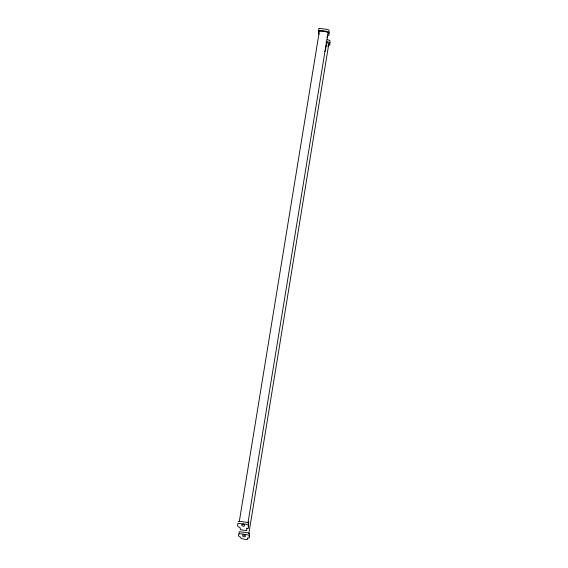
<?xml version="1.0" encoding="UTF-8"?>
<svg xmlns="http://www.w3.org/2000/svg" width="568" height="568" viewBox="0 0 568 568"><rect width="100%" height="100%" fill="white"/><g stroke="black" fill="none" stroke-linecap="round" stroke-linejoin="round"><path stroke-width="0.85" d="M327.211 37.722L327.296 36.182M239.249 521.836L319.28 31.787L320.473 31.084L323.511 31.148L326.621 31.957L327.97 33.036L247.939 523.078M326.777 42.444L325.471 50.332L324.768 51.553M327.97 46.548L328.183 45.227M248.841 533.622L328.872 43.573L325.968 42.096M329.156 33.498L329.007 30.047L327.331 29.408L319.45 28.4L318.691 28.57L318.911 31.098M248.656 526.401L248.507 522.95L247.698 522.553L240.733 521.396L238.198 521.474M329.625 43.203L330.129 43.133L329.901 40.477L327.282 39.661M249.132 536.107L249.629 536.036L249.402 533.38L247.733 532.741L239.852 531.733L239.085 531.904L239.263 533.892M322.773 31.446L323.54 31.474M244.297 524.299L242.742 524.079M244.432 534.808L245.206 534.836M327.502 35.351L328.971 35.393L328.68 32.028L326.067 31.212L318.371 30.551L318.655 33.917L319.188 34.137M328.659 45.092L329.802 45.113L329.575 42.458L326.962 41.641M246.839 528.311L246.718 530.626L240.37 529.717C240.704 525.159 236.473 529.014 237.871 523.455L245.568 524.115L248.188 524.931L248.479 528.297L246.839 528.311M248.727 522.098L248.599 523.149L248.727 522.098M247.676 538.031L247.47 539.451L246.462 539.6L241.123 538.542C241.137 535.553 237.388 537.988 238.766 533.885L241.308 533.799L248.273 534.964L249.082 535.361L249.309 538.01L247.676 538.031M242.273 524.349L241.791 524.569L241.883 525.691L243.203 526.245L244.46 526.06L244.368 524.938L242.273 524.349M243.168 534.772L242.685 534.999L242.784 536.227L244.112 536.788L245.369 536.597L245.262 535.368L243.168 534.772"/></g></svg>
